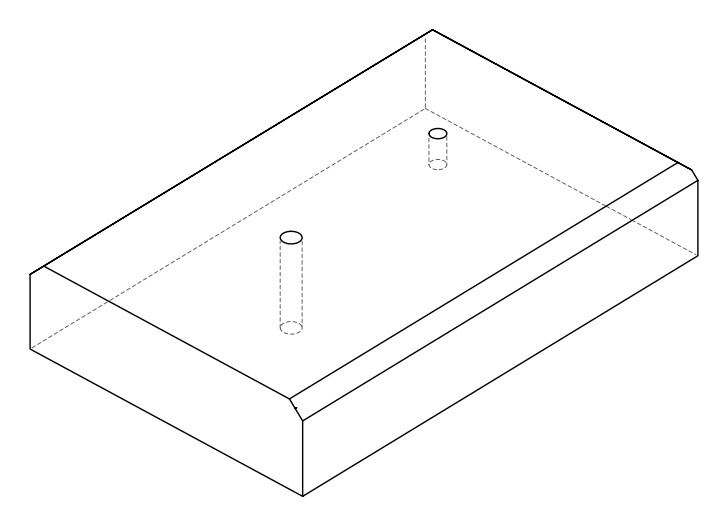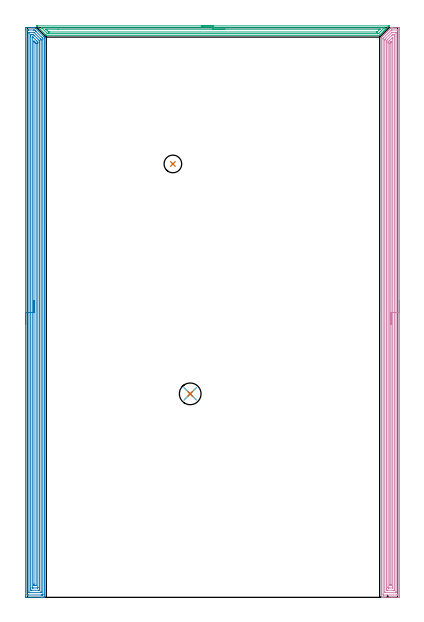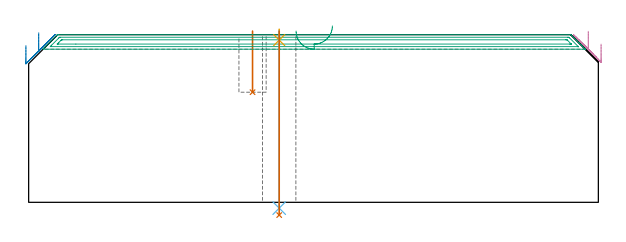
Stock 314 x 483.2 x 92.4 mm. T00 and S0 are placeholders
(PLAN: 7 operations, 4 tool changes, 54.9 min)
(1 INDEXABLE_INSERT_DRILL_BLIND_HOLE_FROM_SOLID | STEP1POCKET | UGT0302_001 | 0.14 min | 5584 mm3)
(2 AREA_MILL | FG_CHAMFER_SURFACE | UGT0205_001 | 23.39 min | 61848 mm3)
(3 AREA_MILL_1 | FG_CHAMFER_SURFACE_1 | UGT0205_001 | 7.22 min | 9546 mm3)
(4 AREA_MILL_2 | FG_CHAMFER_SURFACE_2 | UGT0205_001 | 23.33 min | 55499 mm3)
(5 SPOT_DRILL | STEP1HOLE | NXT0321_9005460120000 | 0.05 min | 183 mm3)
(6 DRILL_THROUGH_HOLE_INTO_CENTER | STEP1HOLE | NXT0301_065 | 0.39 min | 6233 mm3)
(7 DRILL_TO_ENLARGE_THROUGH_HOLE | STEP1HOLE | UGT0301_253 | 0.41 min | 18097 mm3)
(TOOL UGT0302_001 | Indexable Insert Drill 15mm | D15 PA180 FL50 Z2)
(TOOL UGT0205_001 | Chamfer Mill 20 x 3 x 45 deg. | D20 FL50 Z2)
(TOOL NXT0321_9005460120000 | NC Spot Drill, 142deg, 12mm, Carbide, Uncoated | D12 PA142 FL30 Z2)
(TOOL NXT0301_065 | Carbide Drill 9.4mm [860.1-0940-075A1-MM 2214] | D9.4 PA140 FL98 Z2)
(TOOL UGT0301_253 | Twist Drill 18.4 mm | D18.4 PA118 FL135 Z2)
(OP 1 INDEXABLE_INSERT_DRILL_BLIND_HOLE_FROM_SOLID)
G17 G21 G94 G90
T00 M6
G54
G17 G0 G90 X123.4 Y367.6 S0 M3
G43 Z102.4 H0
G94 G81 G98 Z60.7 F250. R94.4
G80
M5
M2
(OP 2 AREA_MILL)
G17 G21 G94 G90
T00 M6
G54
G17 G0 G90 X-1.5 Y231.6 S1061 M3
G43 Z102.4 H0
Z86.4
G94 G1 Y231.638 Z85.528 F250.
Y231.752 Z84.664
Y231.941 Z83.812
Y232.203 Z82.98
Y232.537 Z82.174
Y232.94 Z81.4
Y233.409 Z80.664
Y233.94 Z79.972
Y234.529 Z79.329
Y235.172 Z78.74
Y235.864 Z78.209
Y236.6 Z77.74
Y237.374 Z77.337
Y238.18 Z77.003
Y239.012 Z76.741
Y239.864 Z76.552
Y240.728 Z76.438
Y241.6 Z76.4
Y482.169
X-1.499 Y482.571 Z76.401
X-1.495 Y483.058 Z76.403
X-1.492 Y483.191 Z76.406
X-1.014 Y483.2 Z76.884
X3.406 Z81.301
X4.814 Z82.71
X5.174 Z83.069
X6.501 Y483.199 Z84.4
X6.942 Y482.759 Z84.84
X14.097 Y475.603 Z91.997
X14.466 Y475.233 Z92.363
X14.497 Y475.199 Z92.388
X14.5 Y474.524 Z92.4
Y0.182
X14.497 Y0.009 Z92.388
X14.483 Y0.007 Z92.374
X14.104 Y0. Z92.004
X13.849 Z91.749
X13.13 Z91.025
X11.886 Z89.783
X10.478 Z88.373
X-1.276 Y0.001 Z76.621
X-1.492 Y0.01 Z76.406
X-1.499 Y0.226 Z76.399
Y0.252
X-1.5 Y241.6 Z76.4
X-0.086 Z77.814
X-0.085 Y480.995 Z77.815
X-0.084 Y481.101 Z77.816
X-0.082 Y481.154 Z77.818
X-0.079 Y481.176 Z77.821
X-0.068 Y481.19 Z77.832
X0.344 Y481.197 Z78.244
X0.754 Y481.199 Z78.654
X1.226 Y481.2 Z79.126
X5.174 Y481.198 Z83.074
X5.65 Y481.195 Z83.55
X6.058 Y481.183 Z83.958
X6.465 Y480.783 Z84.365
X6.942 Y480.308 Z84.842
X7.362 Y479.888 Z85.262
X12.726 Y474.524 Z90.626
X12.888 Y474.357 Z90.788
X13.017 Y474.222 Z90.917
X13.079 Y474.147 Z90.979
X13.086 Y473.629 Z90.986
X13.085 Y2.205 Z90.985
X13.084 Y2.099 Z90.984
X13.082 Y2.046 Z90.982
X13.079 Y2.024 Z90.979
X13.068 Y2.01 Z90.968
X12.656 Y2.003 Z90.556
X12.246 Y2.001 Z90.146
X11.774 Y2. Z89.674
X0.754 Y2.001 Z78.654
X0.28 Y2.003 Z78.18
X0.035 Y2.01 Z77.935
X-0.079 Y2.021 Z77.821
X-0.085 Y2.372 Z77.815
Y2.417
X-0.086 Y241.6 Z77.814
X1.328 Z79.228
X1.329 Y478.413 Z79.229
X1.331 Y478.994 Z79.231
X1.334 Y479.15 Z79.234
X1.335 Y479.182 Z79.235
X1.368 Y479.19 Z79.268
X1.438 Y479.197 Z79.338
X1.638 Y479.199 Z79.538
X5.174 Z83.074
X5.377 Y479.196 Z83.277
X5.512 Y479.19 Z83.412
X5.605 Y479.184 Z83.505
X5.645 Y479.148 Z83.545
X5.805 Y478.994 Z83.705
X11.172 Y473.629 Z89.072
X11.362 Y473.439 Z89.262
X11.535 Y473.262 Z89.435
X11.621 Y473.172 Z89.521
X11.661 Y473.128 Z89.561
X11.664 Y473.048 Z89.564
X11.669 Y472.735 Z89.569
X11.671 Y472.423 Z89.571
Y4.787
X11.669 Y4.206 Z89.569
X11.666 Y4.05 Z89.566
X11.665 Y4.018 Z89.565
X11.632 Y4.01 Z89.532
X11.562 Y4.003 Z89.462
X11.362 Y4.001 Z89.262
X1.841 Z79.741
X1.638 Y4.005 Z79.538
X1.435 Y4.01 Z79.335
X1.335 Y4.027 Z79.235
X1.332 Y4.102 Z79.232
X1.33 Y4.206 Z79.23
X1.329 Y4.519 Z79.229
X1.328 Y241.6 Z79.228
X2.743 Z80.643
Y476.089
X2.744 Y476.312 Z80.644
X2.749 Y476.976 Z80.649
X2.755 Y477.19 Z80.655
X2.967 Y477.194 Z80.867
X3.406 Y477.2 Z81.306
X4.735 Z82.635
X4.955 Z82.855
X5.064 Y477.198 Z82.964
X5.119 Y477.195 Z83.019
X5.145 Y477.19 Z83.045
X5.174 Y477.167 Z83.074
X6.04 Y476.312 Z83.94
X9.616 Y472.735 Z87.516
X10.25 Y472.071 Z88.15
X10.253 Y471.841 Z88.153
X10.257 Y471.171 Z88.157
Y7.111
X10.256 Y6.888 Z88.156
X10.25 Y6.224 Z88.15
X10.245 Y6.01 Z88.145
X10.033 Y6.006 Z87.933
X9.594 Y6. Z87.494
X3.406 Z81.306
X2.966 Y6.006 Z80.866
X2.756 Y6.01 Z80.656
X2.75 Y6.13 Z80.65
X2.744 Y6.664 Z80.644
X2.743 Y6.888 Z80.643
Y7.559
Y241.6
X4.157 Z82.057
Y474.658
X4.159 Y474.793 Z82.059
X4.164 Y475.062 Z82.064
X4.171 Y475.191 Z82.071
X4.207 Y475.193 Z82.107
X4.29 Y475.197 Z82.19
X4.507 Y475.199 Z82.407
X4.672 Y475.192 Z82.572
X4.691 Y475.19 Z82.591
X4.736 Y475.154 Z82.636
X4.842 Y475.055 Z82.742
X4.974 Y474.927 Z82.874
X8.06 Y471.841 Z85.96
X8.71 Y471.183 Z86.61
X8.824 Y471.064 Z86.724
X8.836 Y470.947 Z86.736
X8.839 Y470.817 Z86.739
X8.843 Y470.053 Z86.743
Y469.918
Y8.542
X8.841 Y8.407 Z86.741
X8.836 Y8.138 Z86.736
X8.829 Y8.009 Z86.729
X8.793 Y8.007 Z86.693
X8.71 Y8.003 Z86.61
X8.494 Y8.001 Z86.394
X4.959 Y8. Z82.859
X4.29 Y8.004 Z82.19
X4.195 Y8.007 Z82.095
X4.172 Y8.009 Z82.072
X4.164 Y8.093 Z82.064
X4.161 Y8.272 Z82.061
X4.158 Y8.542 Z82.058
X4.157 Y241.6 Z82.057
X5.571 Z83.471
X5.572 Y470.947 Z83.472
X5.573 Y471.437 Z83.473
X5.578 Y471.841 Z83.478
X5.58 Y471.862 Z83.48
X5.606 Y471.841 Z83.506
X6.058 Y471.393 Z83.958
X6.505 Y470.947 Z84.405
X6.942 Y470.509 Z84.842
X7.393 Y470.053 Z85.293
X7.422 Y470.017 Z85.322
X7.424 Y469.99 Z85.324
X7.427 Y469.93 Z85.327
X7.428 Y469.807 Z85.328
X7.429 Y469.56 Z85.329
X7.428 Y10.218 Z85.328
X7.427 Y10.095 Z85.327
X7.424 Y10.035 Z85.324
X7.422 Y10.012 Z85.322
X7.395 Y10.007 Z85.295
X6.942 Y10.002 Z84.842
X6.517 Y10. Z84.417
X6.058 Y10.001 Z83.958
X5.629 Y10.004 Z83.529
X5.58 Y10.01 Z83.48
X5.577 Y10.057 Z83.477
X5.573 Y10.465 Z83.473
X5.571 Y10.957 Z83.471
Y11.359
Y241.6
Y242.472 Z83.509
Y243.337 Z83.623
Y244.188 Z83.812
Y245.02 Z84.074
Y245.826 Z84.408
Y246.6 Z84.811
Y247.336 Z85.28
Y248.028 Z85.811
Y248.671 Z86.4
Y249.26 Z87.043
Y249.792 Z87.735
Y250.26 Z88.471
Y250.663 Z89.245
Y250.997 Z90.051
Y251.259 Z90.883
Y251.448 Z91.735
Y251.562 Z92.6
Y251.6 Z93.471
G0 Z102.4
M5
M2
(OP 3 AREA_MILL_1)
G17 G21 G94 G90
T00 M6
G54
G17 G0 G90 X147.4 Y484.7 S1061 M3
G43 Z102.4 H0
Z94.4
G94 G1 X147.438 Z93.528 F250.
X147.552 Z92.664
X147.741 Z91.812
X148.003 Z90.98
X148.337 Z90.174
X148.74 Z89.4
X149.208 Z88.664
X149.74 Z87.972
X150.329 Z87.329
X150.972 Z86.74
X151.664 Z86.208
X152.4 Z85.74
X153.174 Z85.337
X153.98 Z85.003
X154.812 Z84.741
X155.663 Z84.552
X156.528 Z84.438
X157.4 Z84.4
X306.779
X306.792 Y484.698 Z84.401
X306.779 Y484.679 Z84.42
X306.775 Y484.675 Z84.425
X306.332 Y484.231 Z84.866
X305.863 Y483.763 Z85.337
X305.45 Y483.348 Z85.749
X304.947 Y482.846 Z86.253
X304.567 Y482.465 Z86.632
X304.392 Y482.291 Z86.808
X304.211 Y482.111 Z86.989
X303.684 Y481.583 Z87.515
X303.498 Y481.398 Z87.702
X303.359 Y481.259 Z87.841
X303.243 Y481.141 Z87.956
X303.2 Y481.099 Z87.999
X302.507 Y480.407 Z88.692
X302.36 Y480.259 Z88.838
X302.307 Y480.206 Z88.892
X301.656 Y479.556 Z89.544
X301.478 Y479.376 Z89.721
X300.804 Y478.704 Z90.396
X300.595 Y478.493 Z90.603
X299.953 Y477.852 Z91.247
X299.712 Y477.61 Z91.486
X299.101 Y477.001 Z92.099
X299.03 Y476.93 Z92.169
X298.811 Y476.714 Z92.38
X298.796 Y476.704 Z92.389
X298.584 Y476.7 Z92.4
X16.216
X16.004 Y476.704 Z92.389
X15.989 Y476.714 Z92.38
X15.857 Y476.841 Z92.256
X15.77 Y476.93 Z92.169
X15.53 Y477.169 Z91.93
X8.174 Y484.526 Z84.573
X8.035 Y484.672 Z84.427
X8.015 Y484.697 Z84.402
X8.174 Y484.7 Z84.4
X157.4
Y483.286 Z85.814
X302.668 Y483.285 Z85.815
X302.898 Y483.281 Z85.819
X302.919 Y483.279 Z85.821
Y483.278 Z85.822
X302.909 Y483.262 Z85.838
X302.896 Y483.247 Z85.853
X298.137 Y478.487 Z90.613
X297.916 Y478.27 Z90.83
X297.816 Y478.175 Z90.925
X297.757 Y478.121 Z90.979
X297.18 Y478.114 Z90.986
X17.493 Y478.115 Z90.985
X17.08 Y478.121 Z90.979
X17.026 Y478.136 Z90.964
X16.942 Y478.215 Z90.885
X16.817 Y478.335 Z90.765
X16.663 Y478.487 Z90.613
X12.684 Y482.465 Z86.635
X12.195 Y482.957 Z86.143
X11.981 Y483.181 Z85.919
X11.889 Y483.279 Z85.821
X12.195 Y483.284 Z85.816
X12.259 Y483.285 Z85.815
X157.4 Y483.286 Z85.814
Y481.872 Z87.228
X298.137 Y481.871 Z87.229
X298.739
X298.848 Y481.869 Z87.231
X299.03 Y481.865 Z87.235
X299.051 Y481.86 Z87.24
X299.042 Y481.847 Z87.253
X299.03 Y481.831 Z87.269
X297.13 Y479.929 Z89.171
X297.017 Y479.817 Z89.283
X296.791 Y479.599 Z89.501
X296.728 Y479.54 Z89.56
X296.635 Y479.535 Z89.565
X296.35 Y479.531 Z89.569
X296.058 Y479.529 Z89.571
X18.742
X18.45 Y479.53 Z89.57
X18.158 Y479.534 Z89.566
X18.079 Y479.535 Z89.565
X18.037 Y479.572 Z89.528
X17.951 Y479.653 Z89.447
X17.783 Y479.817 Z89.283
X17.557 Y480.042 Z89.058
X16.663 Y480.936 Z88.164
X16.019 Y481.583 Z87.517
X15.77 Y481.838 Z87.262
X15.755 Y481.865 Z87.235
X15.77 Y481.866 Z87.234
X16.372 Y481.871 Z87.229
X26.023 Y481.872 Z87.228
X157.4
X158.272 Z87.266
X159.136 Z87.38
X159.988 Z87.569
X160.82 Z87.831
X161.626 Z88.165
X162.4 Z88.568
X163.136 Z89.037
X163.828 Z89.568
X164.471 Z90.157
X165.06 Z90.801
X165.591 Z91.493
X166.06 Z92.228
X166.463 Z93.002
X166.797 Z93.808
X167.059 Z94.64
X167.248 Z95.492
X167.362 Z96.357
X167.4 Z97.228
G0 Z102.4
M5
M2
(OP 4 AREA_MILL_2)
G17 G21 G94 G90
T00 M6
G54
G17 G0 G90 X315.5 Y251.6 S1061 M3
G43 Z102.4 H0
Z87.2
G94 G1 Y251.562 Z86.328 F250.
Y251.448 Z85.463
Y251.259 Z84.612
Y250.997 Z83.78
Y250.663 Z82.974
Y250.26 Z82.2
Y249.792 Z81.464
Y249.26 Z80.772
Y248.671 Z80.129
Y248.028 Z79.54
Y247.336 Z79.008
Y246.6 Z78.54
Y245.826 Z78.137
Y245.02 Z77.803
Y244.188 Z77.541
Y243.336 Z77.352
Y242.472 Z77.238
Y241.6 Z77.2
Y1.005
X315.499 Y0.629 Z77.201
X315.494 Y0.117 Z77.204
X315.492 Y0.009 Z77.206
X314.987 Y0. Z77.711
X303.471 Z89.224
X302.06 Z90.637
X301.699 Z90.996
X300.718 Z91.982
X300.327 Y0.008 Z92.364
X300.303 Y0.01 Z92.388
X300.3 Y0.182 Z92.4
Y474.971
X300.304 Y475.195 Z92.389
X300.343 Y475.245 Z92.353
X300.517 Y475.418 Z92.181
X300.665 Y475.567 Z92.032
X300.813 Y475.715 Z91.882
X300.964 Y475.865 Z91.734
X301.104 Y476.005 Z91.593
X301.256 Y476.158 Z91.439
X301.71 Y476.61 Z90.99
X302.007 Y476.908 Z90.691
X302.142 Y477.044 Z90.554
X302.53 Y477.43 Z90.17
X302.643 Y477.543 Z90.057
X302.901 Y477.802 Z89.797
X303.028 Y477.93 Z89.668
X303.392 Y478.292 Z89.308
X303.554 Y478.454 Z89.146
X303.795 Y478.696 Z88.903
X303.914 Y478.816 Z88.782
X304.254 Y479.154 Z88.446
X304.465 Y479.365 Z88.235
X304.689 Y479.59 Z88.009
X304.8 Y479.701 Z87.897
X305.376 Y480.276 Z87.323
X305.583 Y480.484 Z87.114
X305.685 Y480.587 Z87.011
X306.128 Y481.029 Z86.571
X306.571 Y481.473 Z86.125
X306.776 Y481.677 Z85.923
X306.84 Y481.74 Z85.86
X307.457 Y482.359 Z85.239
X307.701 Y482.602 Z84.998
X308.109 Y483.01 Z84.59
X308.27 Y483.167 Z84.428
X308.305 Y483.194 Z84.392
X308.343 Y483.197 Z84.355
X308.392 Y483.2 Z84.306
X310.032 Z82.664
X314.724 Z77.973
X314.987 Y483.197 Z77.71
X315.492 Y483.191 Z77.206
X315.494 Y483.083 Z77.204
X315.498 Y482.571 Z77.202
X315.5 Y482.053 Z77.2
Y241.6
X314.086 Z78.614
Y2.198
X314.085 Y2.088 Z78.615
X314.082 Y2.034 Z78.618
X314.08 Y2.015 Z78.62
X314.042 Y2.01 Z78.658
X313.628 Y2.001 Z79.072
X302.112 Z90.588
X301.85 Y2.005 Z90.85
X301.733 Y2.01 Z90.967
X301.715 Y2.402 Z90.985
X301.714 Y2.417 Z90.986
Y473.629
X301.721 Y474.068 Z90.979
X301.729 Y474.168 Z90.971
X301.787 Y474.231 Z90.913
X301.886 Y474.335 Z90.814
X308.636 Y481.085 Z84.064
X308.697 Y481.143 Z84.003
X308.738 Y481.177 Z83.962
X308.786 Y481.19 Z83.914
X309.26 Y481.198 Z83.44
X313.688 Y481.199 Z79.012
X313.95 Y481.195 Z78.75
X314.067 Y481.19 Z78.633
X314.085 Y480.798 Z78.615
X314.086 Y480.783 Z78.614
Y241.6
X312.672 Z80.028
X312.671 Y4.755 Z80.029
X312.669 Y4.206 Z80.031
X312.666 Y4.034 Z80.034
X312.665 Y4.018 Z80.035
X312.653 Y4.01 Z80.047
X312.601 Y4.005 Z80.099
X312.532 Y4.001 Z80.168
X303.674 Y4. Z89.026
X303.471 Y4.002 Z89.229
X303.267 Y4.006 Z89.433
X303.138 Y4.01 Z89.562
X303.134 Y4.091 Z89.566
X303.132 Y4.206 Z89.569
X303.129 Y4.55 Z89.571
Y472.186
X303.131 Y472.735 Z89.569
X303.134 Y473.076 Z89.566
X303.136 Y473.125 Z89.564
X303.16 Y473.152 Z89.54
X303.228 Y473.225 Z89.472
X303.471 Y473.471 Z89.229
X303.549 Y473.55 Z89.151
X308.994 Y478.994 Z83.706
X309.132 Y479.127 Z83.568
X309.183 Y479.172 Z83.517
X309.208 Y479.19 Z83.492
X309.265 Y479.193 Z83.435
X309.469 Y479.199 Z83.231
X312.126 Y479.2 Z80.574
X312.329 Y479.198 Z80.371
X312.533 Y479.194 Z80.167
X312.662 Y479.19 Z80.038
X312.666 Y479.109 Z80.034
X312.669 Y478.994 Z80.031
X312.671 Y478.649 Z80.029
X312.672 Y241.6 Z80.028
X311.257 Z81.443
Y6.182
X311.256 Y6.081 Z81.444
X311.253 Y6.02 Z81.447
X311.251 Y6.011 Z81.449
X311.244 Y6.007 Z81.456
X311.217 Y6.004 Z81.483
X310.998 Y6.001 Z81.702
X305.242 Y6. Z87.458
X304.801 Y6.006 Z87.899
X304.584 Y6.01 Z88.116
X304.549 Y6.021 Z88.151
X304.547 Y6.058 Z88.153
X304.545 Y6.118 Z88.155
X304.543 Y6.7 Z88.157
Y6.888
Y470.947
X304.544 Y471.652 Z88.156
X304.546 Y471.841 Z88.154
X304.55 Y472.017 Z88.15
X304.558 Y472.097 Z88.142
X304.612 Y472.155 Z88.088
X304.77 Y472.318 Z87.93
X305.184 Y472.735 Z87.516
X308.786 Y476.337 Z83.914
X309.224 Y476.764 Z83.476
X309.672 Y477.193 Z83.028
X309.68 Y477.197 Z83.02
X310.558 Y477.2 Z82.142
X310.999 Y477.194 Z81.701
X311.216 Y477.19 Z81.484
X311.251 Y477.178 Z81.449
X311.253 Y477.142 Z81.447
X311.255 Y477.082 Z81.445
X311.257 Y476.5 Z81.443
Y476.312
Y241.6
X309.843 Z82.857
Y8.676
X309.842 Y8.504 Z82.858
X309.839 Y8.33 Z82.861
X309.832 Y8.01 Z82.868
X309.672 Y8.006 Z83.028
X309.455 Y8.001 Z83.245
X306.798 Y8. Z85.902
X306.128 Y8.001 Z86.572
X306.033 Y8.003 Z86.667
X305.975 Y8.007 Z86.725
X305.964 Y8.009 Z86.736
X305.962 Y8.059 Z86.738
X305.959 Y8.157 Z86.741
X305.957 Y8.503 Z86.743
Y8.676
Y470.225
X305.962 Y470.947 Z86.738
X305.964 Y471.031 Z86.736
X305.973 Y471.063 Z86.727
X305.992 Y471.085 Z86.708
X306.128 Y471.228 Z86.572
X306.433 Y471.534 Z86.267
X306.739 Y471.841 Z85.961
X309.672 Y474.772 Z83.028
X309.798 Y474.892 Z82.902
X309.832 Y474.922 Z82.868
X309.837 Y474.923 Z82.863
X309.838 Y474.903 Z82.862
X309.841 Y474.812 Z82.859
X309.843 Y474.697 Z82.857
Y474.524
Y241.6
X308.429 Z84.271
Y10.825
X308.428 Y10.465 Z84.272
X308.426 Y10.198 Z84.274
X308.422 Y10.065 Z84.278
X308.419 Y10.01 Z84.281
X308.356 Y10.005 Z84.344
X307.9 Y10.003 Z84.8
X307.47 Y10.004 Z85.23
X307.385 Y10.01 Z85.315
X307.378 Y10.097 Z85.322
X307.375 Y10.465 Z85.325
X307.372 Y10.998 Z85.328
Y469.692
X307.373 Y469.873 Z85.327
X307.376 Y469.962 Z85.324
X307.378 Y470.004 Z85.322
X307.41 Y470.053 Z85.29
X307.653 Y470.302 Z85.047
X307.9 Y470.552 Z84.8
X308.339 Y470.991 Z84.361
X308.36 Y471.01 Z84.34
X308.389 Y471.033 Z84.311
X308.422 Y471.057 Z84.278
X308.425 Y471.02 Z84.275
X308.427 Y470.947 Z84.273
X308.428 Y470.805 Z84.272
X308.429 Y470.413 Z84.271
Y241.6
Y240.728 Z84.309
Y239.864 Z84.423
Y239.012 Z84.612
Y238.18 Z84.874
Y237.374 Z85.208
Y236.6 Z85.611
Y235.864 Z86.08
Y235.172 Z86.611
Y234.529 Z87.2
Y233.94 Z87.843
Y233.408 Z88.535
Y232.94 Z89.271
Y232.537 Z90.045
Y232.203 Z90.851
Y231.941 Z91.683
Y231.752 Z92.535
Y231.638 Z93.399
Y231.6 Z94.271
G0 Z102.4
M5
M2
(OP 5 SPOT_DRILL)
G17 G21 G94 G90
T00 M6
G54
G17 G0 G90 X138.1 Y172.6 S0 M3
G43 Z102.4 H0
G94 G81 G98 Z89.4 F250. R95.4
G80
M5
M2
(OP 6 DRILL_THROUGH_HOLE_INTO_CENTER)
G17 G21 G94 G90
T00 M6
G54
G17 G0 G90 X138.1 Y172.6 S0 M3
G43 Z102.4 H1
G94 G73 G98 Z-3.211 F250. Q8.692 R94.4
G80
M5
M2
(OP 7 DRILL_TO_ENLARGE_THROUGH_HOLE)
G17 G21 G94 G90
T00 M6
G54
G17 G0 G90 X138.1 Y172.6 S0 M3
G43 Z102.4 H0
G94 G73 G98 Z-7.028 F250. Q16.571 R94.4
G80
M5
M2
